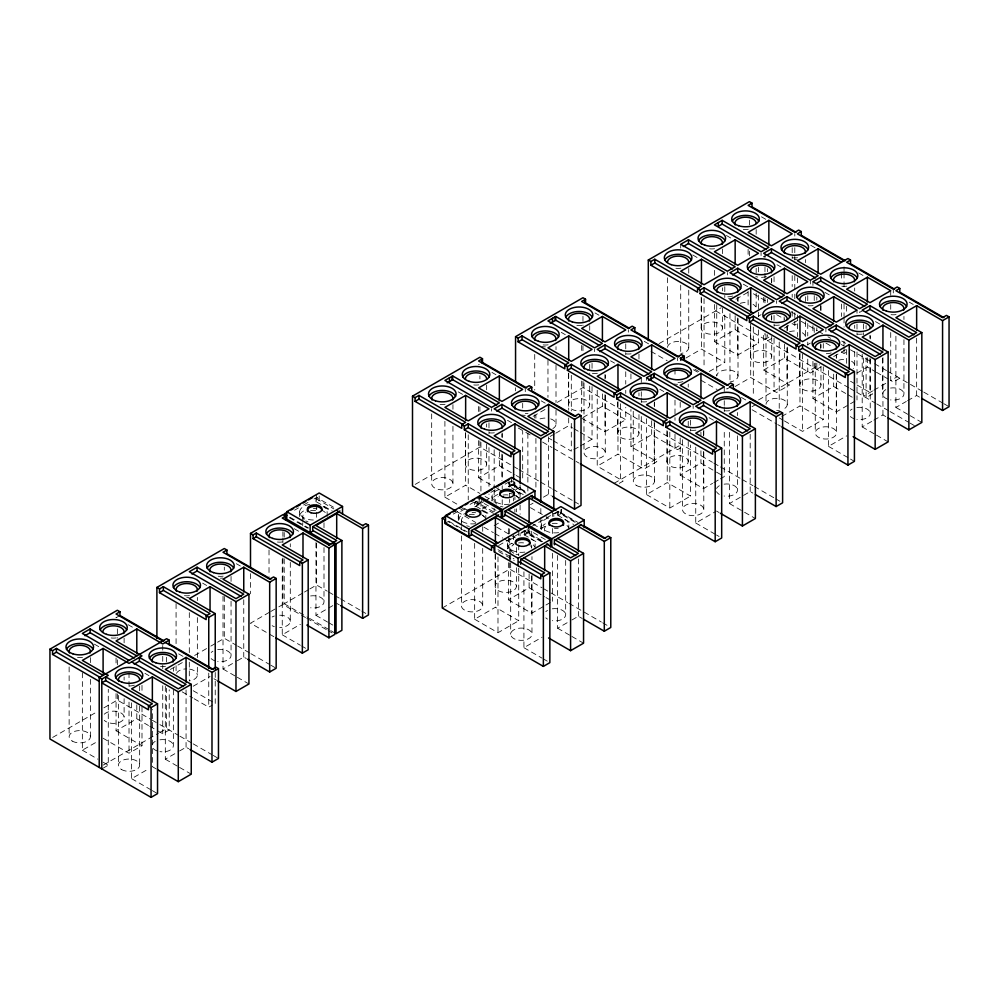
<?xml version="1.0" encoding="UTF-8"?>
<svg xmlns="http://www.w3.org/2000/svg" width="999" height="999" viewBox="0 0 999 999"><rect width="100%" height="100%" fill="white"/><g stroke="black" fill="none" stroke-linecap="round" stroke-linejoin="round"><path stroke-width="0.75" stroke-dasharray="5 3.75" d="M478.608 364.722L479.258 364.348M294.568 510.189L298.464 507.942M303.646 504.957L308.828 501.96M314.011 498.963L316.608 497.465L334.752 507.942M319.193 495.966L319.193 500.462L315.959 502.335L315.959 498.588L319.193 496.715M119.955 615.496L116.059 617.744L116.059 615.247M767.569 254.77L763.673 257.018L763.673 253.271M415.197 484.403L479.907 447.04L512.262 465.721M533.079 416.346L546.565 408.566M557.355 402.335L582.966 387.55L712.424 462.287M659.09 343.594L721.103 307.792M735.938 299.225L749.412 291.446M444.905 421.316L444.905 497.19L465.646 485.214L479.907 493.444M478.608 440.571L478.608 477.734L499.35 465.759L514.91 474.737M554.445 433.953L547.964 437.687L551.848 439.935M555.744 433.204L568.706 425.711L572.589 427.959M582.966 417.482L602.409 406.256L625.749 419.73L625.749 407.342M685.888 358.054L701.448 349.076L724.787 362.55L724.787 311.451M714.41 304.433L714.41 341.596L735.152 329.62L758.491 343.094L758.491 329.146M758.491 316.146L761.076 314.648M52.647 737.437L97.14 711.75M103.884 707.854L117.358 700.074L150.599 719.255M170.379 669.455L185.215 660.901M194.643 655.444L209.478 646.89M210.826 646.103L216.221 642.994M217.57 642.22L224.313 638.324L236.276 645.229M269.393 612.287L250.499 623.201L274.425 637.025M270.754 611.513L277.497 607.617M278.846 606.83L282.904 604.495L305.507 617.544M284.203 558.841L284.203 603.746L303.097 592.832M304.458 592.057L308.504 589.71M309.852 588.935L316.608 585.039L327.247 591.183M453.271 514.085L463.636 508.104M470.117 504.358L474.013 502.11M490.859 492.382L498.638 487.899M505.119 484.153L509.015 481.905L527.16 492.382M496.053 510.352L481.793 502.11L474.662 506.231L474.662 502.485L478.059 500.524M512.25 484.527L508.366 486.775L508.366 483.029L512.25 480.781L512.25 484.527L526.923 492.994M445.492 523.064L448.089 521.578L470.117 534.29M474.725 506.918L483.791 501.685M485.089 500.936L488.986 498.688L488.986 494.043M509.727 486.713L516.208 482.967M573.888 449.662L579.07 446.665M580.369 445.929L592.045 439.185L592.045 386.538M581.668 418.231L605.007 431.705L625.749 419.73M709.228 371.528L724.787 362.55M714.41 341.596L737.749 355.057L758.491 343.094M768.855 337.1L764.972 339.348L764.972 333.204M784.415 328.122L792.195 323.626L794.792 325.125L797.377 323.626M793.493 322.877L798.676 319.892M771.453 338.599L767.569 340.846L767.569 334.69M82.355 672.789L82.355 750.212L97.914 741.233M116.059 693.593L116.059 730.756L136.801 718.781L148.476 725.511M193.194 686.226L210.052 676.498M223.014 596.228L223.014 669.005L235.976 661.525M237.275 660.776L243.756 657.03L246.341 658.528M282.255 558.928L282.255 634.802L300.399 624.325M315.959 542.569L315.959 615.347L327.622 608.616M328.921 607.867L332.804 605.619M730.744 386.8L726.86 389.036L726.86 386.551M863.486 310.152L859.602 312.4L859.602 309.902M494.168 525.636L499.35 522.639M530.469 504.67L533.054 503.184M543.431 497.19L548.613 494.193L551.211 495.691M597.227 390.259L597.227 466.133L617.969 454.158L643.893 469.13L656.855 461.638L630.931 446.665L630.931 409.503M630.931 446.665L651.673 434.702L677.597 449.662L684.078 445.929M735.152 386.501L750.711 377.522L776.635 392.482L789.597 385.002L763.673 370.03L763.673 332.867M763.673 370.03L784.415 358.054L810.339 373.027L822.015 366.296M807.754 344.58L810.339 343.094M103.259 765.097L158.529 733.179M159.877 732.404L166.621 728.508L166.621 688.249M103.097 768.181L108.279 765.184L108.279 689.31M103.097 738.236L129.021 753.209L141.995 745.729L141.995 705.469M157.542 730.756L162.737 733.753L169.218 730.007L169.218 689.747M194.131 698.738L208.754 707.18L212.637 704.932M498.638 545.516L524.562 530.556L542.719 541.033M531.056 526.81L561.513 509.228L561.513 512.962L557.629 515.209L557.629 511.463L576.298 522.252M521.328 533.179L527.809 529.433M555.032 513.711L558.916 511.463M542.582 541.708L523.926 530.931L523.926 534.665L530.407 530.931M541.421 541.783L527.16 533.553L524.562 535.039L524.562 530.556M575.124 522.327L560.864 514.085L558.279 515.584L558.279 511.088L577.722 522.327M614.073 483.341L681.48 444.43M758.491 399.975L819.417 364.797M833.678 356.556L847.939 348.326M533.054 524.138L540.834 528.621L547.315 524.887M619.268 483.341L623.151 481.093L597.227 466.133M752.01 406.705L755.893 404.458M841.458 352.073L844.043 353.571L847.939 351.323M131.618 702.784L131.618 778.658L148.476 768.93M165.322 686.413L165.322 759.203L178.284 751.71M179.583 750.961L186.064 747.227L188.661 748.713M442.257 608.016L509.665 569.105L542.02 587.774M646.49 418.693L646.49 494.567L667.232 482.592L690.559 496.066L690.559 444.967M680.194 437.949L680.194 475.112L700.936 463.136L715.197 471.366M781.817 416.433L799.974 405.956L823.301 419.43L823.301 366.783M812.936 361.313L812.936 398.476L833.678 386.501L846.64 393.981M857.005 373.027L867.382 367.033L875.161 371.528M474.662 543.369L474.662 619.243L495.404 607.267L518.731 620.741L518.731 568.094M508.366 562.624L508.366 599.787L529.108 587.812L544.667 596.79M646.49 494.567L669.817 508.041L690.559 496.066M680.194 475.112L703.521 488.586L712.599 483.341M713.898 482.592L719.08 479.607M720.379 478.858L724.263 476.61L724.263 428.608M784.415 420.929L802.559 431.406L823.301 419.43M812.936 398.476L836.263 411.95L849.237 404.458M850.524 403.708L855.718 400.711M872.564 390.984L863.486 396.228L863.486 354.732M873.863 390.234L886.825 382.754M890.721 332.505L890.721 380.507L897.202 376.773M899.787 378.259L893.306 382.005L890.721 380.507M474.662 619.243L497.989 632.717L518.731 620.741M508.366 599.787L531.693 613.261L544.667 605.769M545.953 605.019L551.148 602.035M695.741 447.14L695.741 523.014L715.197 511.788M729.445 432.317L729.445 503.546L750.187 491.583L752.784 493.069M828.496 370.492L828.496 446.366L846.64 435.889M862.199 354.133L862.199 426.91L872.564 420.929M873.863 420.179L882.941 414.935L886.825 417.182M895.903 336.226L895.903 407.455L906.268 401.461M907.567 400.711L916.645 395.479L920.529 397.727M523.926 571.803L523.926 647.689L542.07 637.212M557.629 555.444L557.629 628.221L570.591 620.741M571.89 619.992L578.371 616.246L582.255 618.493M761.45 216.82L766.782 219.892M810.713 245.255L816.046 248.339M858.641 272.927L863.973 276.011M909.24 302.135L913.236 304.445M726.41 235.502L731.743 238.586M777.01 264.71L781.006 267.02M824.937 292.382L831.605 296.241M875.524 321.591L880.868 324.675M692.707 254.97L699.375 258.816M743.306 284.178L748.638 287.25M791.233 311.85L797.901 315.696M841.82 341.059L845.828 343.369M753.408 293.756L768.056 302.21M801.273 321.378L817.269 330.619M818.606 331.393L822.602 333.703M827.934 336.775L830.606 338.324M841.27 344.48L843.93 346.016M850.524 349.825L873.201 362.912M874.525 363.686L886.525 370.604M887.861 371.378L909.115 383.641M910.439 384.415L922.427 391.333M923.75 392.095L942.394 402.859M943.73 403.633L949.05 406.705M776.635 314.648L784.415 319.143M825.898 343.094L832.379 346.828M876.46 372.277L889.422 379.757M850.524 381.256L855.718 384.253M857.005 385.002L872.564 393.981L866.083 397.727L866.083 357.767M895.903 407.455L908.865 414.935M910.164 415.684L921.827 422.427M715.709 310.901L848.825 387.762M850.161 388.524L855.494 391.608M856.83 392.382L875.399 403.109M876.735 403.871L888.723 410.789M890.047 411.563L908.69 422.315M910.014 423.089L915.346 426.161M847.939 394.73L853.121 397.727M862.199 426.91L875.161 434.403M876.46 435.139L888.123 441.883M694.967 369.28L698.863 371.528M779.232 417.932L783.116 420.179M828.496 446.366L849.237 458.341M850.524 459.09L854.42 461.338M595.004 312.912L599 315.222M644.268 341.358L649.6 344.43M693.518 369.792L697.527 372.103M741.445 397.465L746.79 400.549M650.998 351.386L667.195 360.739M700.936 380.207L717.132 389.56M752.11 409.765L776.41 423.788M777.759 424.563L780.456 426.123M561.301 332.38L565.297 334.677M610.564 360.814L614.56 363.124M659.815 389.26L663.823 391.558M709.078 417.694L714.41 420.779M713.773 463.061L719.168 466.183M720.516 466.958L740.759 478.646M742.107 479.433L752.909 485.664M754.257 486.438L774.5 498.126M775.848 498.913L779.907 501.248M716.483 472.115L721.678 475.112M729.445 503.546L755.381 518.518M491.945 372.415L495.941 374.725M541.208 400.861L545.204 403.159M573.888 428.708L579.07 431.705M580.369 432.455L592.045 439.185M716.483 511.038L719.08 512.537M553.146 440.684L571.303 451.161L571.303 420.192M695.741 523.014L715.197 534.24M716.483 534.989L719.08 536.488M458.241 391.87L463.573 394.955M507.504 420.317L511.5 422.627M518.256 428.022L530.407 435.04M542.544 442.045L551.997 447.502M553.346 448.276L578.983 463.086M513.611 466.508L517.657 468.843M519.005 469.617L539.223 481.293M540.571 482.067L551.361 488.299M552.709 489.073L572.927 500.749M574.275 501.535L579.67 504.645M516.208 475.487L522.689 479.233L522.689 431.218M508.366 483.029L525.861 493.131M523.276 494.63L509.015 486.401L509.015 481.905M516.371 491.396L523.026 495.242M557.629 515.209L573.626 524.45M478.608 477.734L495.467 487.462M496.753 488.211L501.948 491.208M530.469 507.667L544.717 515.896M546.016 516.645L548.613 518.144M485.089 496.441L488.986 498.688M545.304 539.535L531.056 531.306L528.459 532.804L528.459 529.807M493.456 511.838L475.312 501.361L475.312 505.856L490.859 514.835M474.662 502.485L493.456 513.336M482.654 510.851L489.323 514.697M523.926 534.665L538.823 543.281M444.905 497.19L459.165 505.419M464.348 508.416L468.244 510.664M496.753 527.122L509.727 534.615M511.013 535.364L516.208 538.349M456.993 511.65L475.861 522.552M483.953 527.222L493.394 532.667M494.742 533.441L502.822 538.111M504.17 538.898L513.611 544.343M448.738 521.203L467.395 531.98M497.989 549.637L513.998 558.878M498.638 551.51L514.198 560.489M543.369 588.561L567.632 602.572M568.98 603.346L601.336 622.027M602.684 622.802L608.079 625.923M545.953 597.539L551.148 600.536M557.629 628.221L570.591 635.714M571.89 636.463L583.553 643.194M315.959 498.588L333.866 508.928M316.608 501.96L332.168 510.939M323.963 506.955L330.619 510.801M523.926 647.689L542.07 658.166M543.369 658.915L547.252 661.151M290.035 517.307L308.703 528.084M289.385 517.682L307.53 528.159M294.255 528.721L299.588 531.805M328.571 591.945L333.891 595.017M335.214 595.779L339.21 598.089M340.534 598.851L360.477 610.364M361.813 611.138L365.796 613.436M336.7 603.371L339.298 604.87M236.338 563.698L240.347 566.008M315.959 615.347L327.622 622.09M328.921 622.827L332.804 625.074M284.203 603.746L308.129 617.569M309.465 618.331L329.408 629.845M330.731 630.619L336.051 633.691M306.83 618.319L326.773 629.832M328.109 630.594L332.093 632.904M202.635 583.154L206.643 585.464M282.255 634.802L300.399 645.292M301.698 646.028L305.582 648.276M237.6 646.003L249.575 652.909M250.899 653.683L269.518 664.422M270.841 665.197L276.161 668.256M223.014 669.005L235.976 676.498M237.275 677.247L248.938 683.978M128.059 624.675L133.391 627.747M178.659 653.883L183.991 656.955M213.936 678.746L216.533 680.232M193.194 690.721L212.637 701.947M182.155 691.832L192.795 697.964M94.356 644.13L101.024 647.976M144.955 673.338L148.951 675.649M151.923 720.029L158.579 723.863M159.902 724.637L178.584 735.414M179.92 736.188L191.883 743.094M193.207 743.868L211.825 754.607M213.149 755.381L218.469 758.453M149.763 726.261L156.244 730.007M116.059 730.756L141.995 745.729M165.322 759.203L178.284 766.683M179.583 767.432L191.246 774.163M156.244 768.93L152.36 766.683L152.36 709.39M82.355 750.212L97.914 759.203M103.097 762.187L108.279 765.184M131.618 778.658L151.061 789.884M152.36 790.634L157.542 793.631M916.645 338.186L916.645 395.479M903.945 316.421L903.945 319.518M903.945 339.685L903.945 393.981A10.639 6.144 0 0 1 890.559 399.912M893.306 289.198L893.306 292.944M890.721 290.697L890.721 295.342M890.721 304.633L890.721 309.278M882.941 357.642L882.941 414.935M882.666 358.304L882.666 393.981M870.241 335.876L870.241 338.973M870.241 359.141L870.241 413.436A10.639 6.144 0 0 1 856.855 419.368M869.979 335.189L869.979 338.286M869.979 358.416L869.979 392.482M867.382 357.742L867.382 367.033M866.083 325.487L866.083 328.559M863.486 323.988L863.486 334.752M857.005 310.152L857.005 313.249M857.005 324.088L857.005 334.927M857.005 351.96L857.005 399.975M854.682 287.974L854.682 291.084M854.682 325.212L854.682 328.309M854.682 351.586L854.682 365.547M846.64 306.231L846.64 313.973M846.64 349.588L846.64 365.072M844.043 266.845L844.043 271.491M844.043 273.039L844.043 288.524M844.043 304.008L844.043 316.408M844.043 317.957L844.043 327.247M844.043 341.183L844.043 345.829M844.043 347.377L844.043 353.571M841.458 273.102L841.458 280.844M841.458 304.071L841.458 316.458M836.538 355.332L836.538 358.441M836.538 373.951L836.538 432.904A10.639 6.144 0 0 1 820.579 438.224A10.639 6.144 0 0 1 820.579 427.584A10.639 6.144 0 0 1 836.538 432.904M836.263 354.645L836.263 357.742M836.263 374.775L836.263 411.95M833.678 374.113L833.678 386.501M825.898 329.37L825.898 331.855M823.301 343.556L823.301 348.201M820.978 305.881L820.978 310.539M820.978 344.667L820.978 347.764M820.978 366.383L820.978 385.002A10.639 6.144 0 0 1 805.019 390.322A10.639 6.144 0 0 1 805.019 379.682A10.639 6.144 0 0 1 820.978 385.002M820.716 305.207L820.716 311.401M820.716 343.918L820.716 348.564M816.82 297.04L816.82 300.125M816.82 327.784L816.82 330.856M816.82 363.137L816.82 369.28M815.259 363.087L815.259 432.904M814.235 295.554L814.235 301.698M814.235 327.822L814.235 332.43M814.235 363.174L814.235 367.782M812.936 281.718L812.936 285.452M812.936 325.686L812.936 333.441M810.339 280.22L810.339 283.966M807.754 295.654L807.754 303.396M807.754 323.526L807.754 335.914M807.754 342.108L807.754 345.204M807.754 359.141L807.754 371.528M805.419 259.54L805.419 262.637M805.419 296.765L805.419 301.423M805.419 321.591L805.419 337.1M802.559 353.983L802.559 431.406M799.974 353.309L799.974 405.956M799.699 353.971L799.699 385.002M797.377 277.797L797.377 285.539M797.377 314.96L797.377 336.638M794.792 233.566L794.792 236.064M794.792 247.702L794.792 260.09M794.792 275.574L794.792 292.607M794.792 294.156L794.792 298.801M794.792 312.737L794.792 325.125M792.195 247.752L792.195 258.591M792.195 275.624L792.195 286.463M792.195 294.205L792.195 297.302M792.195 311.238L792.195 317.432M787.274 325.337L787.274 331.543M787.274 347.065L787.274 404.458M787.012 326.211L787.012 330.856M787.012 347.889L787.012 383.504M784.415 344.118L784.415 358.054M784.153 316.933L784.153 320.042M779.232 342.058L779.232 410.189M776.635 300.924L776.635 303.421M774.05 276.711L774.05 282.904M774.05 315.422L774.05 326.261M774.05 338.336L774.05 390.984M771.715 278.996L771.715 282.093M771.715 316.221L771.715 319.33M771.715 336.388L771.715 356.556A10.639 6.144 0 0 1 755.768 361.875A10.639 6.144 0 0 1 755.768 351.236A10.639 6.144 0 0 1 771.715 356.556M771.453 278.309L771.453 282.954M771.453 315.472L771.453 320.117M767.569 268.606L767.569 271.678M767.569 299.35L767.569 302.422M765.996 334.653L765.996 404.458A10.639 6.144 0 0 1 781.955 399.138A10.639 6.144 0 0 1 781.955 409.777M764.972 253.271L764.972 257.892M764.972 267.108L764.972 271.716M764.972 273.251L764.972 277.872M764.972 297.852L764.972 303.996M763.673 297.252L763.673 304.995M761.076 253.022L761.076 255.519M758.491 267.208L758.491 271.853M758.491 295.08L758.491 310.564M758.491 312.113L758.491 316.758M756.168 229.545L756.168 234.203M756.168 268.331L756.168 272.977M756.168 293.144L756.168 308.666A10.639 6.144 0 0 0 753.046 304.32M753.308 327.085L753.308 396.765M750.711 326.411L750.711 377.522M750.449 323.988L750.449 356.556M750.187 434.278L750.187 491.583M749.412 220.217L749.412 224.862M749.412 251.186L749.412 255.831M748.114 249.35L748.114 255.544M748.114 291.159L748.114 308.192M738.011 296.903L738.011 301.561M738.011 318.619L738.011 376.024M737.749 297.764L737.749 300.861M737.749 317.894L737.749 355.057M737.499 412.512L737.499 415.621M737.499 435.789L737.499 490.084A10.639 6.144 0 0 1 724.1 496.016M735.152 315.684L735.152 329.62M729.969 313.611L729.969 381.743M727.372 272.49L727.372 274.975M724.787 286.676L724.787 297.515M724.263 386.8L724.263 391.446M724.263 400.736L724.263 405.382M724.263 406.93L724.263 411.576M722.464 249.001L722.464 253.659M722.464 287.787L722.464 290.884M722.464 307.954L722.464 328.122A10.639 6.144 0 0 1 706.505 333.441A10.639 6.144 0 0 1 706.505 322.802A10.639 6.144 0 0 1 722.464 328.122M716.733 304.658L716.733 376.024A10.639 6.144 0 0 1 726.448 369.905A10.639 6.144 0 0 1 737.849 374.95A10.639 6.144 0 0 1 730.132 381.955M714.41 270.354L714.41 276.548M704.045 298.651L704.045 368.331M703.796 430.419L703.796 435.077M703.796 452.135L703.796 509.54A10.639 6.144 0 0 1 687.836 514.86A10.639 6.144 0 0 1 687.836 504.22A10.639 6.144 0 0 1 703.796 509.54M703.521 431.293L703.521 435.939M703.521 451.423L703.521 488.586M701.448 297.977L701.448 349.076M701.186 297.09L701.186 328.122M700.936 432.167L700.936 435.264M700.936 450.749L700.936 463.136M693.156 406.006L693.156 408.504M690.559 420.192L690.559 431.031M688.748 268.456L688.748 273.114M688.748 290.185L688.748 347.577M688.236 384.078L688.236 387.175M688.236 421.303L688.236 425.961M688.236 441.471L688.236 461.638A10.639 6.144 0 0 1 672.277 466.958A10.639 6.144 0 0 1 672.277 456.318A10.639 6.144 0 0 1 688.236 461.638M682.517 439.735L682.517 509.54M680.706 244.293L680.706 248.039M680.706 285.177L680.706 353.309M680.194 402.335L680.194 410.077M677.597 358.104L677.597 360.602M674.999 369.193L674.999 376.935M674.999 400.162L674.999 420.292M674.999 434.228L674.999 448.164M669.817 432.167L669.817 508.041M667.482 277.772L667.482 347.577A10.639 6.144 0 0 1 677.185 341.458A10.639 6.144 0 0 1 688.598 346.516A10.639 6.144 0 0 1 680.868 353.509M667.232 431.493L667.232 482.592M666.957 430.619L666.957 461.638M654.532 401.985L654.532 406.63M654.532 423.701L654.532 481.093M654.258 402.847L654.258 405.944M654.258 421.428L654.258 460.139M651.673 420.754L651.673 434.702M646.49 377.809L646.49 380.307M641.296 377.809L641.296 382.455M641.296 391.745L641.296 396.391M641.296 397.939L641.296 402.585M641.296 416.521L641.296 467.632M638.973 354.083L638.973 360.289M638.973 392.869L638.973 395.966M638.973 414.585L638.973 433.204A10.639 6.144 0 0 1 623.014 438.524A10.639 6.144 0 0 1 623.014 427.884A10.639 6.144 0 0 1 638.973 433.204M633.254 411.288L633.254 481.093M630.931 373.888L630.931 381.63M628.334 329.67L628.334 332.155M625.749 343.856L625.749 354.695M625.749 371.728L625.749 384.116M625.749 390.309L625.749 393.406M620.554 403.721L620.554 479.607M617.969 401.511L617.969 454.158M617.694 402.172L617.694 433.204M605.269 375.087L605.269 378.196M605.269 395.254L605.269 452.659A10.639 6.144 0 0 1 589.31 457.979A10.639 6.144 0 0 1 589.31 447.34A10.639 6.144 0 0 1 605.269 452.659M605.007 374.413L605.007 379.058M605.007 394.543L605.007 431.705M602.409 393.868L602.409 406.256M594.63 349.126L594.63 351.623M592.045 363.311L592.045 371.054M589.71 325.637L589.71 330.294M589.71 364.423L589.71 373.738M589.71 386.138L589.71 404.757A10.639 6.144 0 0 1 573.763 410.077A10.639 6.144 0 0 1 573.763 399.438A10.639 6.144 0 0 1 589.71 404.757M583.99 382.854L583.99 452.659M582.966 316.308L582.966 325.599M582.966 345.741L582.966 351.935M582.966 381.356L582.966 387.55M581.668 345.454L581.668 353.196M581.668 381.069L581.668 413.586M578.371 558.953L578.371 616.246M571.303 375.287L571.303 410.901M568.818 524.937L568.818 529.433M568.706 373.064L568.706 410.227M568.706 417.969L568.706 425.711M568.443 373.738L568.443 404.757M565.671 560.451L565.671 614.76A10.639 6.144 0 0 1 552.285 620.691M560.864 509.602L560.864 514.085M556.006 346.653L556.006 349.75M556.006 365.272L556.006 402.497M556.006 410.252L556.006 424.213M553.796 513.399L553.796 516.495M552.435 511.463L552.435 517.657M552.435 528.508L552.435 536.251M552.435 553.284L552.435 601.286M548.613 436.9L548.613 494.193M547.964 360.264L547.964 397.427M541.246 524.937L541.246 529.433A13.786 7.955 0 0 1 545.292 523.801M540.834 508.491L540.834 516.233M540.834 517.782L540.834 528.621M535.914 415.134L535.914 418.231M535.914 438.399L535.914 489.597M535.114 548.888L535.114 544.405A13.786 7.955 0 0 0 531.068 538.773M534.727 354.408L534.727 390.085M534.727 414.91L534.727 418.019M531.967 556.643L531.967 559.752M531.967 575.262L531.967 634.215A10.639 6.144 0 0 1 516.008 639.535A10.639 6.144 0 0 1 516.008 628.895A10.639 6.144 0 0 1 531.967 634.215M531.693 531.181L531.693 538.923M531.693 545.117L531.693 548.214M531.693 576.098L531.693 613.261M529.108 528.971L529.108 536.713M529.108 573.876L529.108 587.812M527.872 433.391L527.872 484.49M527.872 486.038L527.872 492.232M527.16 529.058L527.16 533.553M525.274 389.16L525.274 391.658M522.689 403.346L522.689 407.992M520.092 484.852L520.092 497.24M520.092 504.982L520.092 514.273M520.092 532.854L520.092 535.951M518.731 530.931L518.731 535.576M518.731 544.867L518.731 555.706M516.408 508.753L516.408 511.85M516.408 547.527L516.408 553.733M516.408 567.694L516.408 586.313A10.639 6.144 0 0 1 500.449 591.633A10.639 6.144 0 0 1 500.449 580.993A10.639 6.144 0 0 1 516.408 586.313M515.559 387.749L515.559 390.846M514.91 482.692L514.91 488.886M514.91 496.628L514.91 499.725M514.91 509.015L514.91 512.112M514.635 481.843L514.635 489.597M513.611 480.856L513.611 490.147M513.611 497.889L513.611 500.986M513.611 535.052L513.611 539.697M511.6 477.41L511.6 484.902M510.689 548.888L510.689 553.546M510.689 555.094L510.689 561.301M510.689 562.849L510.689 634.215M509.665 482.38L509.665 487.025M509.665 493.219L509.665 497.864M509.665 499.413L509.665 502.509M509.665 528.833L509.665 536.575M509.665 538.124L509.665 553.608M509.665 555.157L509.665 561.351M509.665 562.912L509.665 569.105M508.366 528.558L508.366 534.752M508.366 536.301L508.366 548.688M507.542 544.405L507.542 548.888A13.786 7.955 0 0 1 511.588 543.269M502.21 433.042L502.21 437.699M502.21 454.757L502.21 479.582M502.21 485.789L502.21 488.886M502.21 499.75L502.21 507.504M501.948 433.903L501.948 437M501.948 454.033L501.948 480.369M499.35 451.823L499.35 465.759M497.989 556.843L497.989 632.717M495.404 554.62L495.404 607.267M495.129 553.733L495.129 586.313M494.168 449.75L494.168 488.461M494.168 490.01L494.168 502.41M494.168 508.603L494.168 511.7M491.995 496.503L491.995 500.986A13.786 7.955 0 0 1 498.876 494.105M491.57 408.628L491.57 411.113M488.986 422.814L488.986 433.653M488.986 447.589L488.986 486.301M486.65 385.139L486.65 389.797M486.65 423.926L486.65 427.023M486.65 444.093L486.65 464.26A10.639 6.144 0 0 1 470.704 469.58A10.639 6.144 0 0 1 470.704 458.941A10.639 6.144 0 0 1 486.65 464.26M485.851 520.454L485.851 515.959A13.786 7.955 0 0 0 481.818 510.339M482.704 526.66L482.704 531.306M482.704 548.376L482.704 605.769A10.639 6.144 0 0 1 466.745 611.088A10.639 6.144 0 0 1 466.745 600.449A10.639 6.144 0 0 1 482.704 605.769M481.793 497.627L481.793 502.11M480.931 442.345L480.931 491.995M480.931 501.298L480.931 512.162M479.907 375.811L479.907 378.908M479.907 406.78L479.907 411.426M479.907 440.846L479.907 447.04M479.195 499.125L479.195 503.608M478.608 406.506L478.608 412.699M477.897 501.361L477.897 504.358M468.244 434.79L468.244 499.825M465.646 432.567L465.646 485.214M465.384 433.229L465.384 464.26M461.426 520.454L461.426 525.099M461.426 526.66L461.426 529.757M461.426 535.963L461.426 605.769M458.291 515.959L458.291 518.956M452.947 404.607L452.947 409.253M452.947 426.323L452.947 483.716A10.639 6.144 0 0 1 436.988 489.035A10.639 6.144 0 0 1 436.988 478.396A10.639 6.144 0 0 1 452.947 483.716M431.68 413.911L431.68 483.716M327.148 516.558L327.148 512.062A13.786 7.955 0 0 0 323.114 506.443M324.001 522.764L324.001 528.971M324.001 547.577L324.001 601.873A10.639 6.144 0 0 1 310.614 607.804M316.608 495.229L316.608 502.972M316.608 504.52L316.608 510.714M316.608 512.262L316.608 520.004M316.608 543.231L316.608 585.039M302.722 516.558L302.722 521.203M302.722 522.764L302.722 525.861M299.588 512.062L299.588 516.558M290.297 543.768L290.297 546.878M290.297 562.387L290.297 621.341A10.639 6.144 0 0 1 279.658 627.472M284.203 532.517L284.203 537.162M282.904 531.718L282.904 536.363M282.904 537.912L282.904 542.557M282.904 558.041L282.904 604.495M269.018 549.974L269.018 576.348M250.499 573.651L250.499 593.781M243.756 599.737L243.756 657.03M231.056 576.423L231.056 582.629M231.056 601.248L231.056 655.544A10.639 6.144 0 0 1 217.67 661.475M224.313 567.095L224.313 570.192M224.313 596.515L224.313 638.324M215.235 672.464L215.235 703.433M208.754 673.114L208.754 707.18M197.352 597.427L197.352 600.536M197.352 617.594L197.352 657.929M197.352 667.245L197.352 674.999A10.639 6.144 0 0 1 189.473 680.931M189.31 612.599L189.31 652.859M189.31 662.15L189.31 680.731M186.064 689.922L186.064 747.227M176.074 603.633L176.074 645.529M176.074 665.696L176.074 673.451M173.364 668.156L173.364 671.266M173.364 689.872L173.364 745.729A10.639 6.144 0 0 1 159.977 751.66M166.621 657.28L166.621 661.925M162.737 645.491L162.737 650.137M162.737 656.331L162.737 668.718M162.737 685.751L162.737 733.753M141.995 685.339L141.995 691.533M139.66 686.063L139.66 690.721M139.66 706.231L139.66 765.184M136.801 704.844L136.801 718.781M129.021 672.689L129.021 688.174M129.021 702.11L129.021 753.209M124.113 638.161L124.113 642.819M124.113 676.947L124.113 680.057M124.113 698.663L124.113 717.282M118.394 695.379L118.394 765.184M117.358 628.846L117.358 638.136M117.358 659.815L117.358 666.008M117.358 693.88L117.358 700.074M116.059 657.979L116.059 665.721M90.41 657.629L90.41 663.836M90.41 679.345L90.41 736.738M69.131 666.932L69.131 736.738M558.229 528.284A7.33 4.233 0 0 1 554.433 528.284M846.802 286.151A10.639 6.144 0 0 1 841.295 286.151M851.573 361.201A10.639 6.144 0 0 1 853.258 368.606M838.723 360.227A10.639 6.144 0 0 1 846.802 359.603M802.309 332.754A10.639 6.144 0 0 1 805.057 338.686M789.472 331.78A10.639 6.144 0 0 1 797.539 331.168M732.692 296.016A10.639 6.144 0 0 1 724.625 296.628M797.539 257.705A10.639 6.144 0 0 1 792.032 257.705M730.943 298.376A13.786 7.955 0 0 1 728.571 298.626M779.395 410.389A10.639 6.144 0 0 1 776.635 410.601M766.395 276.561A10.639 6.144 0 0 1 755.768 276.561M813.099 305.607A10.639 6.144 0 0 1 805.019 304.995M831.218 352.897A10.639 6.144 0 0 1 825.898 353.721M856.855 407.505A10.639 6.144 0 0 1 870.241 413.436M854.282 418.756A10.639 6.144 0 0 1 850.386 416.508M850.386 410.364A10.639 6.144 0 0 1 852.085 409.103M680.868 268.194A10.639 6.144 0 0 1 675.361 268.194M862.362 334.053A10.639 6.144 0 0 1 856.855 334.053M740.209 303.346A10.639 6.144 0 0 1 748.276 302.722M748.276 229.27A10.639 6.144 0 0 1 742.769 229.27M779.395 325.075A10.639 6.144 0 0 1 771.315 324.45M896.066 314.598A10.639 6.144 0 0 1 887.986 313.973M714.572 248.726A10.639 6.144 0 0 1 709.065 248.726M890.559 388.049A10.639 6.144 0 0 1 903.945 393.981M887.986 399.3A10.639 6.144 0 0 1 885.788 389.635M797.177 259.615A13.786 7.955 0 0 1 794.792 259.74M724.1 484.153A10.639 6.144 0 0 1 737.499 490.084M719.33 494.418A10.639 6.144 0 0 1 716.583 491.67M716.583 488.486A10.639 6.144 0 0 1 719.33 485.739M597.39 373.264A10.639 6.144 0 0 1 589.31 372.652M550.686 418.893A10.639 6.144 0 0 1 552.897 428.559M540.047 418.893A10.639 6.144 0 0 1 548.126 418.281M677.597 384.278A13.786 7.955 0 0 1 674.025 384.003M631.093 353.808A10.639 6.144 0 0 1 623.014 353.196M729.607 410.689A10.639 6.144 0 0 1 721.54 410.077M548.126 344.83A10.639 6.144 0 0 1 542.619 344.83M682.916 381.63A10.639 6.144 0 0 1 677.597 382.455M545.367 346.853A13.786 7.955 0 0 1 541.808 346.578M581.83 325.374A10.639 6.144 0 0 1 576.323 325.374M646.64 401.71A10.639 6.144 0 0 1 641.133 401.71M695.903 430.144A10.639 6.144 0 0 1 690.396 430.144M503.021 506.918A10.639 6.144 0 0 1 500.449 506.306M496.553 504.058A10.639 6.144 0 0 1 498.251 496.653M503.021 495.054A10.639 6.144 0 0 1 508.528 495.054M524.9 552.085A13.786 7.955 0 0 1 508.016 546.453A13.786 7.955 0 0 1 517.757 536.713M564.772 519.318A13.786 7.955 0 0 1 568.344 526.997M558.603 532.629A13.786 7.955 0 0 1 541.883 527.335A13.786 7.955 0 0 1 550.324 517.457M509.34 504.183A13.786 7.955 0 0 1 492.632 498.888A13.786 7.955 0 0 1 501.061 489.023M515.521 490.871A13.786 7.955 0 0 1 519.555 496.503M552.285 608.816A10.639 6.144 0 0 1 565.671 614.76M547.514 619.093A10.639 6.144 0 0 1 545.816 617.819M545.816 611.688A10.639 6.144 0 0 1 547.514 610.414M518.568 554.82A10.639 6.144 0 0 1 516.008 554.208M513.811 553.234A10.639 6.144 0 0 1 513.811 544.542M518.568 542.957A10.639 6.144 0 0 1 524.075 542.957M530.544 545.816A10.639 6.144 0 0 1 531.605 547.302M533.266 544.917A13.786 7.955 0 0 1 534.64 546.828M469.318 526.386A10.639 6.144 0 0 1 466.745 525.774M461.788 522.04A10.639 6.144 0 0 1 464.547 516.108M469.318 514.522A10.639 6.144 0 0 1 474.825 514.522M509.34 493.306A13.786 7.955 0 0 1 512.662 494.105M515.521 495.367A13.786 7.955 0 0 1 519.08 498.926M475.636 523.651A13.786 7.955 0 0 1 459.34 519.005A13.786 7.955 0 0 1 465.172 509.065M544.755 531.018A10.639 6.144 0 0 1 545.816 526.361M552.285 523.501A10.639 6.144 0 0 1 560.352 524.113M458.291 520.454A13.786 7.955 0 0 1 465.172 513.561M472.065 512.499A13.786 7.955 0 0 1 475.636 512.762M481.818 514.822A13.786 7.955 0 0 1 485.377 518.394M566.97 525.449A13.786 7.955 0 0 1 568.344 527.372M134.341 685.177A10.639 6.144 0 0 1 126.274 685.789M159.977 739.797A10.639 6.144 0 0 1 173.364 745.729M157.417 751.048A10.639 6.144 0 0 1 152.46 747.314M152.46 744.13A10.639 6.144 0 0 1 155.207 741.383M165.484 666.333A10.639 6.144 0 0 1 159.977 666.333M82.517 657.354A10.639 6.144 0 0 1 74.45 656.743M104.258 714.21A10.639 6.144 0 0 1 120.305 712.574A10.639 6.144 0 0 1 120.305 721.99A10.639 6.144 0 0 1 104.258 720.354M116.221 637.899A10.639 6.144 0 0 1 108.154 637.287M189.473 669.068A10.639 6.144 0 0 1 197.352 674.999M176.436 673.413A10.639 6.144 0 0 1 186.713 668.855M189.111 597.514A13.786 7.955 0 0 1 186.713 597.627M189.473 595.604A10.639 6.144 0 0 1 183.966 595.604M217.67 649.612A10.639 6.144 0 0 1 231.056 655.544M215.097 660.863A10.639 6.144 0 0 1 211.201 658.616M211.201 652.472A10.639 6.144 0 0 1 212.899 651.198M223.177 576.148A10.639 6.144 0 0 1 217.67 576.148M222.814 578.046A13.786 7.955 0 0 1 220.417 578.171M478.771 384.865A10.639 6.144 0 0 1 473.264 384.865M484.053 516.508A10.639 6.144 0 0 1 482.355 515.234M482.355 509.09A10.639 6.144 0 0 1 488.823 506.231M528.034 413.311A10.639 6.144 0 0 1 525.274 413.524M519.955 498.014A10.639 6.144 0 0 1 516.071 495.766M516.071 489.635A10.639 6.144 0 0 1 522.527 486.763M494.33 432.767A10.639 6.144 0 0 1 488.823 432.767M445.067 404.333A10.639 6.144 0 0 1 439.56 404.333M525.274 415.334A13.786 7.955 0 0 1 521.715 415.06M313.361 520.017A13.786 7.955 0 0 1 299.7 513.099A13.786 7.955 0 0 1 309.802 504.383M300.05 514.497A13.786 7.955 0 0 1 306.481 509.665M313.361 508.591A13.786 7.955 0 0 1 316.933 508.866M323.114 510.926A13.786 7.955 0 0 1 325.299 512.574M308.042 521.878A10.639 6.144 0 0 1 305.844 520.891M304.158 519.63A10.639 6.144 0 0 1 305.844 512.212M310.614 510.626A10.639 6.144 0 0 1 316.121 510.626M310.614 595.941A10.639 6.144 0 0 1 324.001 601.873M282.417 541.945A10.639 6.144 0 0 1 274.338 541.333M279.658 615.197A10.639 6.144 0 0 1 290.297 621.341M274.338 626.66A10.639 6.144 0 0 1 272.14 625.674M272.14 616.995A10.639 6.144 0 0 1 274.338 616.021M636.375 485.439A10.639 6.144 0 0 0 654.17 482.692A10.639 6.144 0 0 0 641.133 475.162A10.639 6.144 0 0 0 636.375 485.439M121.503 769.53A10.639 6.144 0 0 0 139.298 766.77A10.639 6.144 0 0 0 126.274 759.252A10.639 6.144 0 0 0 121.503 769.53M72.24 741.083A10.639 6.144 0 0 0 90.035 738.336A10.639 6.144 0 0 0 77.01 730.806A10.639 6.144 0 0 0 72.24 741.083"/><path stroke-width="1.5" d="M455.644 510.876L412.5 485.964L412.5 396.153L479.907 357.23L482.505 358.728L482.505 362.475L526.498 387.874M515.559 381.556L515.559 336.651L582.966 297.727L585.551 299.225L585.551 302.972L629.557 328.371M648.301 340.534L648.301 260.015L749.412 201.636L752.01 203.134L752.01 206.868L796.003 232.28M415.084 397.652L418.981 395.404L465.646 422.34L461.763 424.587L461.763 428.334L415.084 401.386L415.084 397.652L412.5 396.153M452.684 375.949L444.905 380.432L491.57 407.38L499.35 402.884L452.684 375.949L452.684 379.682L496.69 405.094M482.505 358.728L478.608 360.976L525.274 387.924L529.17 385.676L531.755 387.175L531.755 390.909L575.761 416.321M518.144 338.149L522.04 335.901L568.706 362.849L564.822 365.097L564.822 368.831L518.144 341.895L518.144 338.149L515.559 336.651M555.744 316.446L547.964 320.929L594.63 347.877L602.409 343.381L555.744 316.446L555.744 320.179L599.737 345.592M585.551 299.225L581.668 301.473L628.334 328.421L632.23 326.173L634.815 327.672L634.815 331.406L678.821 356.818M650.898 261.513L654.782 259.265L701.448 286.201L697.564 288.449L697.564 292.195L650.898 265.247L650.898 261.513L648.301 260.015M688.486 239.797L680.706 244.293L727.372 271.241L735.152 266.745L688.486 239.797L688.486 243.544L732.492 268.943M722.19 220.342L714.41 224.837L761.076 251.773L768.855 247.29L722.19 220.342L722.19 224.088L766.196 249.488M752.01 203.134L748.114 205.369L794.792 232.317L798.676 230.07L801.273 231.568L801.273 235.314L845.266 260.714M415.084 401.386L418.981 399.15L462.974 424.55M447.177 382.867L452.684 379.682M482.505 362.475L481.855 362.849L481.855 359.103M518.144 341.895L522.04 339.648L566.033 365.047M550.237 323.364L555.744 320.179M585.551 302.972L584.914 303.346L584.914 299.6M650.898 265.247L654.782 262.999L698.788 288.411M683.304 246.541L688.486 243.544M722.19 224.088L718.306 226.336L718.306 222.59M465.646 395.404L444.905 407.38L468.244 420.854L488.986 408.878L465.646 395.404L465.646 420.179M499.35 375.949L478.608 387.924L501.948 401.386L522.689 389.41L499.35 375.949L499.35 400.724M568.706 335.901L547.964 347.877L571.303 361.351L592.045 349.375L568.706 335.901L568.706 360.676M602.409 316.446L581.668 328.421L605.007 341.895L625.749 329.92L602.409 316.446L602.409 341.221M701.448 259.265L680.706 271.241L704.045 284.715L724.787 272.739L701.448 259.265L701.448 284.041M735.152 239.797L714.41 251.773L737.749 265.247L758.491 253.271L735.152 239.797L735.152 264.585M768.855 220.342L748.114 232.317L771.453 245.791L792.195 233.816L768.855 220.342L768.855 245.117M330.794 544.58L286.788 519.168L286.788 511.688L319.193 492.982L342.532 506.456L342.532 513.936M157.542 769.68L178.284 781.655L191.246 774.163L191.246 684.352L178.284 691.832L152.36 676.872L131.618 688.848L157.542 703.808L157.542 793.631L151.061 797.364L49.95 738.985L49.95 649.175L117.358 610.252L119.955 611.75L119.955 615.496L163.948 640.896M156.893 638.536L156.893 587.424L224.313 548.513L226.898 550.012L226.898 553.746L270.904 579.158M250.499 567.457L250.499 533.391L282.904 514.685L285.489 516.183L285.489 519.917M288.249 511.6L284.203 513.936L286.788 515.434M290.946 510.039L293.656 508.479M296.353 506.918L300.399 504.582M303.097 503.021L305.806 501.461M308.504 499.9L312.55 497.564M49.95 649.175L52.547 650.674L56.431 648.426L103.097 675.374M136.801 655.906L90.135 628.97L82.355 633.453L129.021 660.401M119.955 611.75L116.059 613.998L162.737 640.946M159.49 588.923L163.374 586.688L210.052 613.623L206.156 615.871L206.156 619.617L159.49 592.669L159.49 588.923L156.893 587.424M197.09 567.22L189.31 571.715L235.976 598.651L243.756 594.168L197.09 567.22L197.09 570.966L241.084 596.366M226.898 550.012L223.014 552.26L269.68 579.195L273.564 576.947L276.161 578.446L276.161 668.256L269.68 672.002L247.64 659.278M253.084 534.89L256.331 533.016L302.997 559.964L299.75 561.838L299.75 565.571L253.084 538.636L253.084 534.89L250.499 533.391M285.489 516.183L282.255 518.056L329.495 545.329M52.547 650.674L52.547 654.42L56.431 652.172L100.437 677.572M84.952 635.701L90.135 632.717L134.141 658.116M159.49 592.669L163.374 590.421L207.38 615.834M191.895 573.963L197.09 570.966M253.084 538.636L256.331 536.763L302.347 563.336L308.179 559.964L308.179 649.775L302.347 653.146L275.749 637.787M464.348 426.086L468.244 423.838L514.91 450.786L511.013 453.034L511.013 456.768L464.348 429.832L464.348 426.086L461.763 424.587M501.948 404.383L494.168 408.878L540.834 435.814L548.613 431.331L501.948 404.383L501.948 408.129L545.941 433.529M531.755 387.175L527.872 389.41L574.537 416.358L578.433 414.11L581.018 415.609L581.018 505.419L574.537 509.165L552.497 496.441M564.822 365.097L567.407 366.583L571.303 364.348L617.969 391.283M605.007 344.88L597.227 349.375L643.893 376.323L651.673 371.828L605.007 344.88L605.007 348.626L649 374.026M634.815 327.672L630.931 329.92L677.597 356.855L681.48 354.608L684.078 356.106L684.078 359.852L728.084 385.252M697.564 288.449L700.149 289.947L704.045 287.7L750.711 314.648M737.749 268.244L729.969 272.739L776.635 299.675L784.415 295.192L737.749 268.244L737.749 271.99L781.742 297.39M771.453 248.788L763.673 253.271L810.339 280.22L818.119 275.724L771.453 248.788L771.453 252.522L815.459 277.934M801.273 231.568L797.377 233.816L844.043 260.764M464.348 429.832L468.244 427.584L512.237 452.984M496.753 411.113L501.948 408.129M567.407 366.583L567.407 370.329L571.303 368.082L615.297 393.494M599.812 351.623L605.007 348.626M700.149 289.947L700.149 293.694L704.045 291.446L748.039 316.845M732.567 274.975L737.749 271.99M767.569 254.77L771.453 252.522M286.788 511.688L310.127 525.162L342.532 506.456M310.127 525.162L310.127 532.642L312.712 531.143L312.712 526.66L339.935 510.939M169.218 644.842L169.218 640.197L162.737 643.943L136.801 628.97L116.059 640.946L141.995 655.906L129.021 663.398L103.097 648.426L82.355 660.401L108.279 675.374L101.798 679.108L99.213 677.622L99.213 767.432M217.819 680.981L235.976 691.458L248.938 683.978L248.938 594.168L235.976 601.648L210.052 586.688L189.31 598.651L215.235 613.623L215.235 669.367M276.161 578.446L269.68 582.192L243.756 567.22L223.014 579.195L248.938 594.168M306.88 625.074L328.921 637.799L334.752 634.427L334.752 544.617L328.921 547.989L302.997 533.016L282.255 544.992L308.179 559.964M340.584 605.619L362.625 618.344L368.456 614.972L368.456 525.162L362.625 528.533L336.7 513.561L315.959 525.536L341.883 540.509L341.883 630.319L336.051 633.691L336.051 543.868L341.883 540.509M553.796 508.753L553.796 431.331L540.834 438.811L514.91 423.838L494.168 435.814L520.092 450.786L520.092 483.304M581.018 415.609L574.537 419.355L548.613 404.383L527.872 416.358L553.796 431.331M567.407 370.329L614.073 397.277L614.073 393.531L641.296 377.809L617.969 364.348L597.227 376.323L620.554 389.785M651.673 344.88L630.931 356.855L654.258 370.329L674.999 358.354L651.673 344.88L651.673 369.655M700.149 293.694L746.827 320.629L746.827 316.895L774.05 301.174L750.711 287.7L729.969 299.675L753.308 313.149M784.415 268.244L763.673 280.22L787.012 293.694L807.754 281.718L784.415 268.244L784.415 293.019M841.458 262.262L818.119 248.788L797.377 260.764L820.716 274.226L847.939 258.516L850.524 260.015L850.524 263.748L894.53 289.161M99.213 677.622L166.621 638.698L169.218 640.197M328.921 544.992L332.168 543.119L334.752 544.617M362.625 525.536L365.871 523.663L368.456 525.162M206.156 615.871L208.754 617.37L215.235 613.623M105.694 680.606L101.798 682.854L148.476 709.802L148.476 706.056L152.36 703.808L105.694 676.872L105.694 680.606L149.688 706.018M134.216 664.148L139.398 661.151L183.404 686.55M511.013 453.034L513.611 454.533L520.092 450.786M616.67 395.03L620.554 392.782L667.232 419.73L663.336 421.978L663.336 425.711L616.67 398.776L616.67 395.03L614.073 393.531M654.258 373.326L646.49 377.809L693.156 404.757L700.936 400.262L654.258 373.326L654.258 377.06L698.264 402.472M684.078 356.106L680.194 358.354L726.86 385.302L730.744 383.054L733.341 384.553L733.341 388.286L777.347 413.698M749.412 318.394L753.308 316.146L799.974 343.082L796.078 345.329L796.078 349.076L749.412 322.128L749.412 318.394L746.827 316.895M787.012 296.678L779.232 301.174L825.898 328.122L833.678 323.626L787.012 296.678L787.012 300.424L831.006 325.836M820.716 277.223L812.936 281.718L859.602 308.654L867.382 304.171L820.716 277.223L820.716 280.969L864.709 306.368M850.524 260.015L846.64 262.262L893.306 289.198L897.202 286.95L899.787 288.449L899.787 292.195L943.793 317.595M616.67 398.776L620.554 396.528L664.56 421.928M648.751 380.244L654.258 377.06M684.078 359.852L683.428 360.227L683.428 356.481M749.412 322.128L753.308 319.88L797.302 345.292M781.817 303.421L787.012 300.424M816.82 283.216L820.716 280.969M189.96 749.462L211.988 762.187L218.469 758.453L218.469 668.631L211.988 672.377L186.064 657.404L165.322 669.38L191.246 684.352M498.638 514.835L471.416 530.556L471.416 535.039L468.831 536.538L445.492 523.064L445.492 515.584L477.897 496.878L501.236 510.352L501.236 517.832M479.195 499.125L479.195 496.128L511.6 477.41L534.94 490.884L534.94 498.376M523.926 557.867L549.85 572.839L549.85 662.649L543.369 666.395L442.257 608.016L442.257 518.206L450.337 513.536M453.034 511.975L455.731 510.427M459.777 508.091L462.475 506.53M465.172 504.97L467.869 503.421M471.915 501.086L474.612 499.525M477.31 497.964L479.995 496.416M484.04 494.08L492.132 489.41M496.178 487.075L509.665 479.283M667.232 392.782L646.49 404.757L669.817 418.231L690.559 406.256L667.232 392.782L667.232 417.557M700.936 373.326L680.194 385.302L703.521 398.776L724.263 386.8L700.936 373.326L700.936 398.102M799.974 316.146L779.232 328.122L802.559 341.596L823.301 329.62L799.974 316.146L799.974 340.921M833.678 296.678L812.936 308.654L836.263 322.128L857.005 310.152L833.678 296.678L833.678 321.466M867.382 277.223L846.64 289.198L869.979 302.672L890.721 290.697L867.382 277.223L867.382 301.998M148.476 706.056L151.061 707.554L157.542 703.808M445.492 515.584L468.831 529.058L501.236 510.352M479.195 496.128L502.534 509.602L534.94 490.884M502.534 509.602L502.534 517.082L505.119 515.584L505.119 511.088L532.342 495.379L532.342 498.376M518.731 530.931L495.404 517.457L474.662 529.433L497.989 542.907M552.435 511.463L529.108 498.002L508.366 509.977L531.693 523.439M665.933 423.464L669.817 421.228L716.483 448.164L712.599 450.412L712.599 454.158L665.933 427.21L665.933 423.464L663.336 421.978M703.521 401.76L695.741 406.256L742.419 433.204L750.187 428.708L703.521 401.76L703.521 405.507L747.527 430.906M733.341 384.553L729.445 386.8L776.123 413.736L780.007 411.488L782.604 412.987L782.604 502.809L776.123 506.543L755.381 494.567M798.676 346.828L802.559 344.58L849.237 371.528L845.341 373.776L845.341 377.51L798.676 350.574L798.676 346.828L796.078 345.329M836.263 325.125L828.496 329.62L875.161 356.556L882.941 352.073L836.263 325.125L836.263 328.871L880.269 354.27M869.979 305.669L862.199 310.152L908.865 337.1L916.645 332.605L869.979 305.669L869.979 309.403L913.973 334.815M899.787 288.449L895.903 290.697L942.569 317.645L946.453 315.397L949.05 316.895L949.05 406.705L942.569 410.452L921.827 398.476M665.933 427.21L669.817 424.962L713.823 450.374M698.338 408.504L703.521 405.507M798.676 350.574L802.559 348.326L846.565 373.726M831.081 331.855L836.263 328.871M866.083 311.651L869.979 309.403M442.257 518.206L444.842 519.705L444.842 523.439L491.508 550.387L491.508 546.64L560.864 506.605L584.203 520.079L584.203 527.559M720.379 513.286L742.419 526.011L755.381 518.518L755.381 428.708L742.419 436.188L716.483 421.228L695.741 433.204L721.678 448.164L721.678 537.974L715.197 541.72L580.332 463.861M782.604 412.987L776.123 416.733L750.187 401.76L729.445 413.736L755.381 428.708M853.121 436.638L875.161 449.363L888.123 441.883L888.123 352.073L875.161 359.553L849.237 344.58L828.496 356.556L854.42 371.528L854.42 461.338L847.939 465.084L781.805 426.898M888.123 417.932L908.865 429.907L921.827 422.427L921.827 332.605L908.865 340.097L882.941 325.125L862.199 337.1L888.123 352.073M949.05 316.895L942.569 320.629L916.645 305.669L895.903 317.645L921.827 332.605M494.755 552.26L494.755 544.78L518.081 558.241L550.499 539.535L550.499 547.015M528.459 528.309L528.459 525.312L551.798 538.786L584.203 520.079M547.902 544.03L520.679 559.74L520.679 564.235M581.605 524.562L554.383 540.284L554.383 544.78M712.599 450.412L715.197 451.91L721.678 448.164M845.341 373.776L847.939 375.274L854.42 371.528M491.508 546.64L494.105 548.139L494.105 551.885L540.771 578.833L540.771 575.087L544.667 572.839L520.666 558.978M540.771 575.087L543.369 576.585L549.85 572.839M544.667 570.679L544.667 545.891L570.591 560.864L583.553 553.384L583.553 643.194L570.591 650.674L548.551 637.949M578.371 551.211L578.371 526.436L604.295 541.408L610.776 537.662L610.776 627.472L604.295 631.218L583.553 619.243M610.776 537.662L608.179 536.163L604.295 538.411L580.294 524.55M533.591 496.84L556.256 509.927M584.178 526.048L605.519 538.374M531.031 496.116L555.032 509.977M557.629 538.411L583.553 553.384M505.107 511.088L529.108 524.937M554.37 539.522L578.371 553.384L570.591 557.867L546.59 544.018M527.16 526.061L550.499 539.535M505.107 514.822L526.436 527.147M554.37 543.269L575.699 555.581M495.991 514.81L521.328 529.433M471.403 530.544L495.404 544.405M471.403 534.29L492.732 546.603M519.33 561.95L541.995 575.037M337.287 510.914L363.199 525.861M312.699 526.648L336.7 540.509L333.454 542.37L333.454 544.867M312.699 530.394L336.051 543.868M218.469 668.631L215.884 667.132L211.988 669.38L165.322 642.444M169.218 643.943L213.212 669.342M131.618 661.9L178.284 688.848L186.064 684.352L139.398 657.404L139.398 661.151M52.547 654.42L99.213 681.355M942.569 320.629L942.569 410.452M916.645 305.669L916.645 330.444M908.865 340.097L908.865 429.907M882.941 325.125L882.941 349.9M875.161 359.553L875.161 449.363M849.237 344.58L849.237 369.355M847.939 375.274L847.939 465.084M818.119 248.788L818.119 273.564M802.559 344.58L802.559 348.326M776.123 416.733L776.123 506.543M753.308 316.146L753.308 319.88M750.711 287.7L750.711 312.475M750.187 401.76L750.187 426.536M742.419 436.188L742.419 526.011M716.483 421.228L716.483 446.004M715.197 451.91L715.197 541.72M704.045 287.7L704.045 291.446M680.843 357.979L680.843 360.477M669.817 421.228L669.817 424.962M654.782 259.265L654.782 262.999M653.621 373.701L653.621 377.435M651.023 375.199L651.023 378.933M620.554 392.782L620.554 396.528M617.969 364.348L617.969 389.123M604.295 541.408L604.295 631.218M574.537 419.355L574.537 509.165M571.303 364.348L571.303 368.082M570.591 560.864L570.591 650.674M555.094 316.82L555.094 320.554M552.497 318.319L552.497 322.053M551.798 538.786L551.798 546.266M548.613 404.383L548.613 429.158M543.369 576.585L543.369 666.395M540.834 438.811L540.834 502.297M529.108 498.002L529.108 522.777M522.04 335.901L522.04 339.648M518.081 558.241L518.081 565.734M514.91 423.838L514.91 448.613M513.611 454.533L513.611 479.308M495.404 517.457L495.404 542.232M468.831 529.058L468.831 536.538M468.244 423.838L468.244 427.584M452.035 376.323L452.035 380.057M449.438 377.809L449.438 381.556M418.981 395.404L418.981 399.15M362.625 528.533L362.625 618.344M336.7 513.561L336.7 538.336M328.921 547.989L328.921 637.799M302.997 533.016L302.997 557.792M302.347 563.336L302.347 653.146M269.68 582.192L269.68 672.002M256.331 533.016L256.331 536.763M243.756 567.22L243.756 591.995M235.976 601.648L235.976 691.458M211.988 672.377L211.988 762.187M210.052 586.688L210.052 611.463M208.754 617.37L208.754 668.468M186.064 657.404L186.064 682.18M178.284 691.832L178.284 781.655M163.374 586.688L163.374 590.421M152.36 676.872L152.36 701.648M151.061 707.554L151.061 797.364M136.801 628.97L136.801 653.746M103.097 648.426L103.097 673.201M101.798 679.108L101.798 768.93M90.135 628.97L90.135 632.717M56.431 648.426L56.431 652.172M515.297 543.656A7.33 4.233 0 0 1 523.576 539.448A7.33 4.233 0 0 1 529.707 544.742M549.25 525.287A7.33 4.233 0 0 1 556.331 519.955A7.33 4.233 0 0 1 563.411 525.287M466.283 515.559A7.33 4.233 0 0 1 472.402 510.264A7.33 4.233 0 0 1 480.694 514.46M499.737 495.005A7.33 4.233 0 0 1 507.067 490.771A7.33 4.233 0 0 1 514.398 495.005M830.731 278.159A13.786 7.955 0 0 1 844.043 272.265A13.786 7.955 0 0 1 857.354 278.159M833.765 281.805A10.639 6.144 0 0 1 844.043 274.076A10.639 6.144 0 0 1 854.32 281.805M784.515 253.371A10.639 6.144 0 0 1 794.792 245.642A10.639 6.144 0 0 1 805.057 253.371M664.81 260.202A13.786 7.955 0 0 1 678.121 254.295A13.786 7.955 0 0 1 691.433 260.202M800.062 301.273A10.639 6.144 0 0 1 810.339 293.531A10.639 6.144 0 0 1 820.616 301.273M717.107 292.282A10.639 6.144 0 0 1 727.372 284.553A10.639 6.144 0 0 1 737.649 292.282M714.06 288.636A13.786 7.955 0 0 1 727.372 282.742A13.786 7.955 0 0 1 740.684 288.636M732.217 221.278A13.786 7.955 0 0 1 745.529 215.384A13.786 7.955 0 0 1 758.84 221.278M765.996 319.143A10.639 6.144 0 0 1 776.635 312.999A10.639 6.144 0 0 1 787.274 319.143M797.027 297.615A13.786 7.955 0 0 1 810.339 291.72A13.786 7.955 0 0 1 823.651 297.615M848.963 328.122A10.639 6.144 0 0 1 859.602 321.978A10.639 6.144 0 0 1 870.241 328.122M812.587 345.517A13.786 7.955 0 0 1 825.898 339.623A13.786 7.955 0 0 1 839.21 345.517M667.482 262.262A10.639 6.144 0 0 1 679.507 256.169A10.639 6.144 0 0 1 688.386 263.848M815.621 349.163A10.639 6.144 0 0 1 825.898 341.433A10.639 6.144 0 0 1 836.175 349.163M750.449 271.241A10.639 6.144 0 0 1 762.474 265.147A10.639 6.144 0 0 1 771.353 272.827M846.29 326.061A13.786 7.955 0 0 1 859.602 320.167A13.786 7.955 0 0 1 872.914 326.061M883.029 310.252A10.639 6.144 0 0 1 893.306 302.522A10.639 6.144 0 0 1 903.583 310.252M735.252 224.925A10.639 6.144 0 0 1 744.143 217.245A10.639 6.144 0 0 1 756.168 223.339M698.513 240.734A13.786 7.955 0 0 1 711.825 234.84A13.786 7.955 0 0 1 725.137 240.734M747.764 269.181A13.786 7.955 0 0 1 761.076 263.286A13.786 7.955 0 0 1 774.387 269.181M701.548 244.393A10.639 6.144 0 0 1 711.825 236.651A10.639 6.144 0 0 1 722.102 244.393M763.323 317.083A13.786 7.955 0 0 1 776.635 311.176A13.786 7.955 0 0 1 789.947 317.083M781.48 249.725A13.786 7.955 0 0 1 794.792 243.818A13.786 7.955 0 0 1 808.104 249.725M879.994 306.606A13.786 7.955 0 0 1 893.306 300.699A13.786 7.955 0 0 1 906.617 306.606M667.32 377.909A10.639 6.144 0 0 1 676.211 370.229A10.639 6.144 0 0 1 688.236 376.323M535.102 340.484A10.639 6.144 0 0 1 545.367 332.754A10.639 6.144 0 0 1 555.644 340.484M713.548 402.697A13.786 7.955 0 0 1 726.86 396.803A13.786 7.955 0 0 1 740.172 402.697M716.583 406.343A10.639 6.144 0 0 1 726.86 398.613A10.639 6.144 0 0 1 737.137 406.343M581.318 365.272A13.786 7.955 0 0 1 594.63 359.378A13.786 7.955 0 0 1 607.941 365.272M584.353 368.931A10.639 6.144 0 0 1 593.244 361.251A10.639 6.144 0 0 1 605.269 367.332M618.056 349.463A10.639 6.144 0 0 1 628.334 341.733A10.639 6.144 0 0 1 638.611 349.463M532.055 336.838A13.786 7.955 0 0 1 545.367 330.944A13.786 7.955 0 0 1 558.678 336.838M633.616 397.365A10.639 6.144 0 0 1 643.893 389.635A10.639 6.144 0 0 1 654.17 397.365M664.285 374.263A13.786 7.955 0 0 1 677.597 368.356A13.786 7.955 0 0 1 690.908 374.263M615.022 345.816A13.786 7.955 0 0 1 628.334 339.922A13.786 7.955 0 0 1 641.645 345.816M682.517 424.213A10.639 6.144 0 0 1 694.542 418.131A10.639 6.144 0 0 1 703.433 425.811M679.844 422.152A13.786 7.955 0 0 1 693.156 416.258A13.786 7.955 0 0 1 706.468 422.152M630.581 393.718A13.786 7.955 0 0 1 643.893 387.824A13.786 7.955 0 0 1 657.205 393.718M565.759 317.382A13.786 7.955 0 0 1 579.07 311.476A13.786 7.955 0 0 1 592.382 317.382M568.806 321.029A10.639 6.144 0 0 1 579.07 313.299A10.639 6.144 0 0 1 589.348 321.029M115.709 677.797A13.786 7.955 0 0 1 129.021 671.902A13.786 7.955 0 0 1 142.333 677.797M118.756 681.455A10.639 6.144 0 0 1 127.635 673.776A10.639 6.144 0 0 1 139.66 679.857M152.46 661.987A10.639 6.144 0 0 1 162.737 654.258A10.639 6.144 0 0 1 173.002 661.987M149.425 658.341A13.786 7.955 0 0 1 162.737 652.447A13.786 7.955 0 0 1 176.049 658.341M66.458 649.362A13.786 7.955 0 0 1 79.77 643.468A13.786 7.955 0 0 1 93.082 649.362M69.493 653.009A10.639 6.144 0 0 1 79.77 645.279A10.639 6.144 0 0 1 90.035 653.009M102.835 631.967A10.639 6.144 0 0 1 114.86 625.874A10.639 6.144 0 0 1 123.751 633.553M100.162 629.907A13.786 7.955 0 0 1 113.474 624A13.786 7.955 0 0 1 126.786 629.907M173.401 587.612A13.786 7.955 0 0 1 186.713 581.718A13.786 7.955 0 0 1 200.025 587.612M176.436 591.271A10.639 6.144 0 0 1 186.713 583.528A10.639 6.144 0 0 1 196.99 591.271M210.14 571.803A10.639 6.144 0 0 1 220.417 564.073A10.639 6.144 0 0 1 230.694 571.803M207.105 568.156A13.786 7.955 0 0 1 220.417 562.262A13.786 7.955 0 0 1 233.729 568.156M465.384 378.933A10.639 6.144 0 0 1 476.011 372.789A10.639 6.144 0 0 1 486.65 378.933M462.699 376.873A13.786 7.955 0 0 1 476.011 370.979A13.786 7.955 0 0 1 489.335 376.873M481.293 428.421A10.639 6.144 0 0 1 491.57 420.691A10.639 6.144 0 0 1 501.848 428.421M432.043 399.987A10.639 6.144 0 0 1 442.307 392.257A10.639 6.144 0 0 1 452.584 399.987M478.259 424.775A13.786 7.955 0 0 1 491.57 418.881A13.786 7.955 0 0 1 504.882 424.775M514.997 408.966A10.639 6.144 0 0 1 525.274 401.236A10.639 6.144 0 0 1 535.551 408.966M511.963 405.319A13.786 7.955 0 0 1 525.274 399.425A13.786 7.955 0 0 1 538.586 405.319M428.996 396.341A13.786 7.955 0 0 1 442.307 390.434A13.786 7.955 0 0 1 455.619 396.341M266.346 533.953A13.786 7.955 0 0 1 279.658 528.059A13.786 7.955 0 0 1 292.969 533.953M269.38 537.599A10.639 6.144 0 0 1 279.658 529.87A10.639 6.144 0 0 1 289.935 537.599M307.58 511.663A7.33 4.233 0 0 1 313.698 506.368A7.33 4.233 0 0 1 321.99 510.564M518.956 545.816A7.33 4.233 0 0 0 529.957 542.157A7.33 4.233 0 0 0 518.956 538.486A7.33 4.233 0 0 0 518.956 545.816M552.659 526.361A7.33 4.233 0 0 0 563.661 522.689A7.33 4.233 0 0 0 552.659 519.03A7.33 4.233 0 0 0 552.659 526.361M469.692 516.633A7.33 4.233 0 0 0 480.694 512.962A7.33 4.233 0 0 0 469.692 509.303A7.33 4.233 0 0 0 469.692 516.633M503.396 497.177A7.33 4.233 0 0 0 514.398 493.506A7.33 4.233 0 0 0 503.396 489.835A7.33 4.233 0 0 0 503.396 497.177M834.302 281.356A13.786 7.955 0 0 0 857.354 277.784A13.786 7.955 0 0 0 840.484 268.044A13.786 7.955 0 0 0 834.302 281.356M717.632 291.833A13.786 7.955 0 0 0 740.684 288.261A13.786 7.955 0 0 0 723.813 278.521A13.786 7.955 0 0 0 717.632 291.833M671.228 264.66A13.786 7.955 0 0 0 691.895 257.767A13.786 7.955 0 0 0 671.228 250.874A13.786 7.955 0 0 0 671.228 264.66M738.636 225.737A13.786 7.955 0 0 0 759.302 218.843A13.786 7.955 0 0 0 738.636 211.95A13.786 7.955 0 0 0 738.636 225.737M852.709 330.519A13.786 7.955 0 0 0 873.388 323.626A13.786 7.955 0 0 0 852.709 316.733A13.786 7.955 0 0 0 852.709 330.519M816.158 348.713A13.786 7.955 0 0 0 839.21 345.142A13.786 7.955 0 0 0 822.327 335.402A13.786 7.955 0 0 0 816.158 348.713M800.599 300.811A13.786 7.955 0 0 0 823.651 297.252A13.786 7.955 0 0 0 806.78 287.5A13.786 7.955 0 0 0 800.599 300.811M769.742 321.541A13.786 7.955 0 0 0 790.421 314.648A13.786 7.955 0 0 0 769.742 307.754A13.786 7.955 0 0 0 769.742 321.541M751.335 272.377A13.786 7.955 0 0 0 774.387 268.806A13.786 7.955 0 0 0 757.517 259.066A13.786 7.955 0 0 0 751.335 272.377M704.932 245.192A13.786 7.955 0 0 0 725.599 238.311A13.786 7.955 0 0 0 704.932 231.418A13.786 7.955 0 0 0 704.932 245.192M785.039 252.909A13.786 7.955 0 0 0 808.104 249.35A13.786 7.955 0 0 0 791.22 239.598A13.786 7.955 0 0 0 785.039 252.909M886.413 311.064A13.786 7.955 0 0 0 907.092 304.171A13.786 7.955 0 0 0 886.413 297.277A13.786 7.955 0 0 0 886.413 311.064M538.486 341.296A13.786 7.955 0 0 0 559.153 334.403A13.786 7.955 0 0 0 538.486 327.51A13.786 7.955 0 0 0 538.486 341.296M719.967 407.155A13.786 7.955 0 0 0 740.634 400.262A13.786 7.955 0 0 0 719.967 393.381A13.786 7.955 0 0 0 719.967 407.155M637 398.176A13.786 7.955 0 0 0 657.679 391.283A13.786 7.955 0 0 0 637 384.39A13.786 7.955 0 0 0 637 398.176M587.737 369.742A13.786 7.955 0 0 0 608.416 362.849A13.786 7.955 0 0 0 587.737 355.956A13.786 7.955 0 0 0 587.737 369.742M667.856 377.447A13.786 7.955 0 0 0 690.908 373.888A13.786 7.955 0 0 0 674.025 364.136A13.786 7.955 0 0 0 667.856 377.447M686.263 426.623A13.786 7.955 0 0 0 706.93 419.73A13.786 7.955 0 0 0 686.263 412.837A13.786 7.955 0 0 0 686.263 426.623M621.44 350.274A13.786 7.955 0 0 0 642.12 343.381A13.786 7.955 0 0 0 621.44 336.501A13.786 7.955 0 0 0 621.44 350.274M572.19 321.84A13.786 7.955 0 0 0 592.857 314.947A13.786 7.955 0 0 0 572.19 308.054A13.786 7.955 0 0 0 572.19 321.84M122.14 682.267A13.786 7.955 0 0 0 142.807 675.374A13.786 7.955 0 0 0 122.14 668.481A13.786 7.955 0 0 0 122.14 682.267M155.844 662.799A13.786 7.955 0 0 0 176.511 655.906A13.786 7.955 0 0 0 155.844 649.025A13.786 7.955 0 0 0 155.844 662.799M72.877 653.821A13.786 7.955 0 0 0 93.544 646.927A13.786 7.955 0 0 0 72.877 640.034A13.786 7.955 0 0 0 72.877 653.821M106.581 634.365A13.786 7.955 0 0 0 127.248 627.472A13.786 7.955 0 0 0 106.581 620.579A13.786 7.955 0 0 0 106.581 634.365M179.82 592.07A13.786 7.955 0 0 0 200.499 585.189A13.786 7.955 0 0 0 179.82 578.296A13.786 7.955 0 0 0 179.82 592.07M213.524 572.614A13.786 7.955 0 0 0 234.203 565.721A13.786 7.955 0 0 0 213.524 558.841A13.786 7.955 0 0 0 213.524 572.614M484.677 429.233A13.786 7.955 0 0 0 505.357 422.34A13.786 7.955 0 0 0 484.677 415.459A13.786 7.955 0 0 0 484.677 429.233M515.534 408.516A13.786 7.955 0 0 0 538.586 404.945A13.786 7.955 0 0 0 521.715 395.204A13.786 7.955 0 0 0 515.534 408.516M469.13 381.331A13.786 7.955 0 0 0 489.797 374.45A13.786 7.955 0 0 0 469.13 367.557A13.786 7.955 0 0 0 469.13 381.331M435.427 400.799A13.786 7.955 0 0 0 456.093 393.906A13.786 7.955 0 0 0 435.427 387.013A13.786 7.955 0 0 0 435.427 400.799M272.764 538.411A13.786 7.955 0 0 0 293.444 531.518A13.786 7.955 0 0 0 272.764 524.637A13.786 7.955 0 0 0 272.764 538.411M311.001 512.737A7.33 4.233 0 0 0 321.99 509.065A7.33 4.233 0 0 0 311.001 505.407A7.33 4.233 0 0 0 311.001 512.737"/></g></svg>
